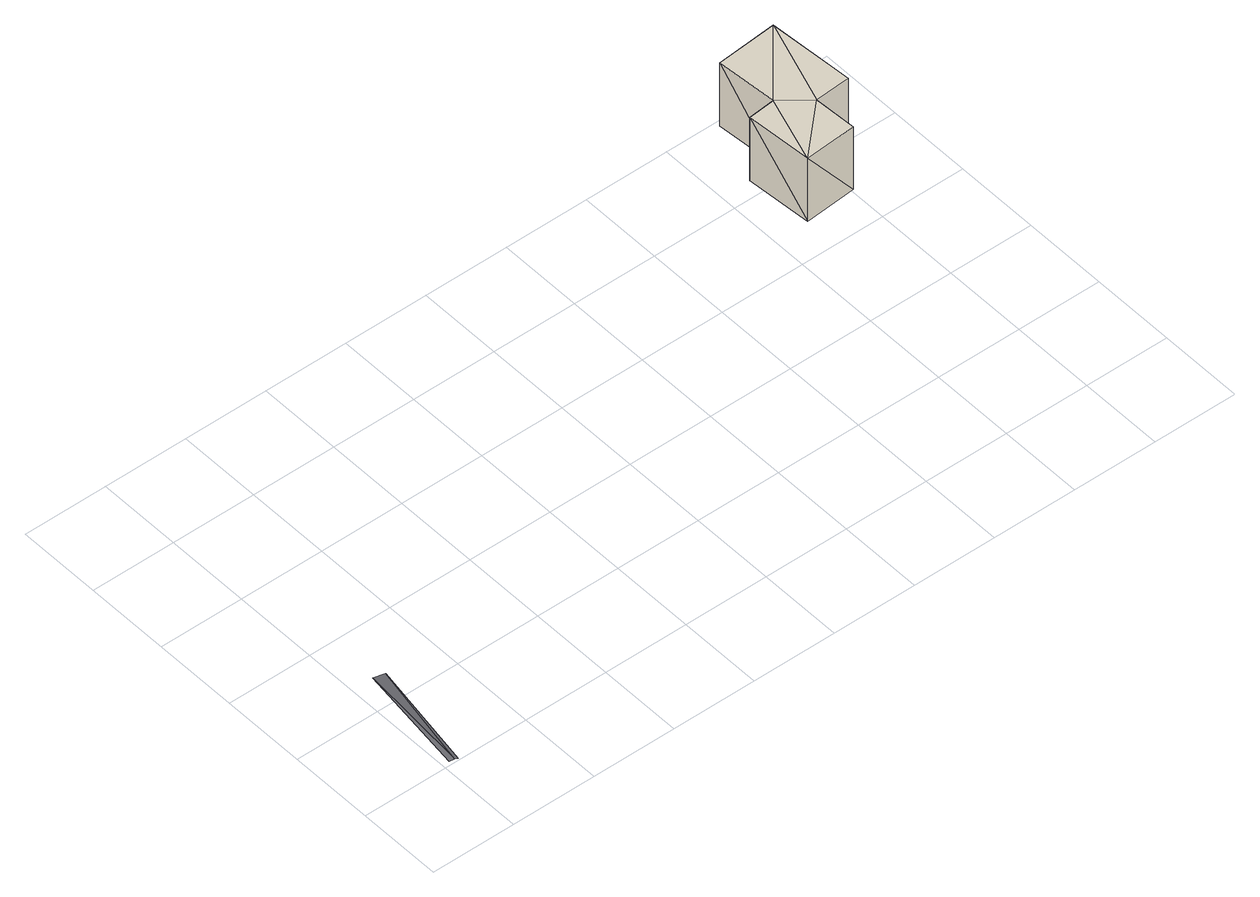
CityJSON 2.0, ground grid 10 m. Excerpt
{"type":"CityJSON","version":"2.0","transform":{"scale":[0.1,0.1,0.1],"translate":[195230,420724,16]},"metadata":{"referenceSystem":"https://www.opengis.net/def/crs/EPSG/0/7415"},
"CityObjects":{
"building1":{"type":"Building","attributes":{"3df_class":"Building","baseheight":17.35,"roofheight":8.33,"aanduidingrecordinactief":"0","pandstatus":"Pand in gebruik","aanduidingrecordcorrectie":"0","bouwjaar":"1975","begindatumtijdvakgeldigheid":"19821231","einddatumtijdvakgeldigheid":"21991231","shape_length":"50.98632377983718","shape_area":"112.5850665303494"},"geometry":[{"type":"Solid","lod":"1","boundaries":[[[[0,1,2]],[[3,1,0]],[[3,4,1]],[[0,5,3]],[[5,6,3]],[[0,7,5]],[[8,2,9]],[[8,0,2]],[[9,1,10]],[[9,2,1]],[[10,4,11]],[[10,1,4]],[[11,3,12]],[[11,4,3]],[[12,6,13]],[[12,3,6]],[[13,5,14]],[[13,6,5]],[[14,7,15]],[[14,5,7]],[[15,0,8]],[[15,7,0]],[[10,8,9]],[[10,12,8]],[[11,12,10]],[[14,8,12]],[[13,14,12]],[[15,8,14]]]]}]},
"road1":{"type":"Road","attributes":{"3df_class":"Road","bgt_status":"bestaand","bgt_functie":"parkeervlak","relatievehoogteligging":0,"bgt_fysiekvoorkomen":"open verharding","identificatienamespace":"NL.IMGeo","wegdeeloptalud":"false","plus_fysiekvoorkomen":"betonstraatstenen","aantal_punten":0},"geometry":[{"type":"MultiSurface","lod":"1","boundaries":[[[16,17,18]],[[19,20,18]],[[17,19,18]]]}]}
},
"vertices":[
[795,391,97],[737,336,97],[798,341,97],[763,417,97],[731,414,97],[829,495,97],[757,489,97],[837,394,97],[795,391,13],[798,341,13],[737,336,13],[731,414,13],[763,417,13],[757,489,13],[829,495,13],[837,394,13],
[18,2,6],[39,134,7],[14,3,7],[25,136,8],[8,4,7]
]}
